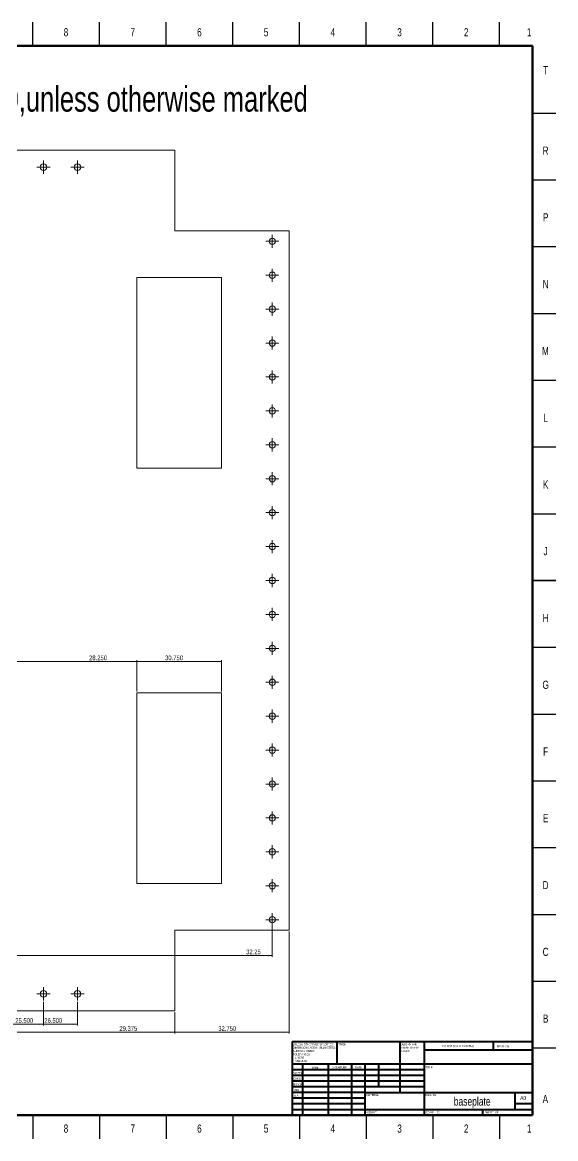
# Model space of a CAD drawing. Header units: inches. Extents: x 0 to 46.7, y 0 to 33.
# Drawn here: x 30.97 to 46.71, y 0.1 to 33.01 of the extents above; entities that cross this region are included whole.
import ezdxf

# ---------------------------------------------------------------- set-up
doc = ezdxf.new("R2010")
doc.units = ezdxf.units.IN
doc.header["$MEASUREMENT"] = 0
doc.styles.add('SLDTEXTSTYLE0', font='TXT', dxfattribs={"width": 0.75})
doc.styles.add('SLDTEXTSTYLE1', font='TXT', dxfattribs={"width": 0.686449})
doc.styles.add('SLDTEXTSTYLE2', font='TXT', dxfattribs={"width": 0.6875})
doc.dimstyles.new('SLDDIMSTYLE0', dxfattribs={"dimtxt": 0.137795, "dimasz": 0.13, "dimexe": 0, "dimexo": 0.0625, "dimgap": 0.034449, "dimtad": 1, "dimdec": 3, "dimrnd": 1e-09, "dimzin": 12, "dimdsep": 46, "dimtxsty": 'SLDTEXTSTYLE0', "dimsah": 1, "dimcen": 0.09, "dimadec": 0, "dimazin": 3, "dimtfac": 1, "dimtdec": 3, "dimtofl": 0, "dimtmove": 0, "dimatfit": 3, "dimfxl": 1, "dimfrac": 2, "dimtolj": 1, "dimtzin": 12, "dimarcsym": 0})
doc.dimstyles.new('SLDDIMSTYLE1', dxfattribs={"dimtxt": 0.137795, "dimasz": 0.13, "dimexe": 0, "dimexo": 0.0625, "dimgap": 0.034449, "dimtad": 1, "dimdec": 3, "dimrnd": 1e-09, "dimzin": 4, "dimdsep": 46, "dimtxsty": 'SLDTEXTSTYLE0', "dimsah": 1, "dimcen": 0.09, "dimadec": 0, "dimazin": 1, "dimtfac": 1, "dimtdec": 3, "dimtofl": 0, "dimtmove": 0, "dimatfit": 3, "dimfxl": 1, "dimfrac": 2, "dimtolj": 1, "dimtzin": 12, "dimarcsym": 0})
doc.dimstyles.new('SLDDIMSTYLE4', dxfattribs={"dimtxt": 0.137795, "dimasz": 0.13, "dimexe": 0, "dimexo": 0.0625, "dimgap": 0.034449, "dimtad": 1, "dimrnd": 1e-09, "dimzin": 12, "dimdsep": 46, "dimtxsty": 'SLDTEXTSTYLE0', "dimsah": 1, "dimcen": 0.09, "dimadec": 0, "dimazin": 3, "dimtfac": 1, "dimtofl": 0, "dimtmove": 0, "dimatfit": 3, "dimfxl": 1, "dimfrac": 2, "dimtolj": 1, "dimtzin": 12, "dimarcsym": 0})

# ---------------------------------------------------------------- blocks, each defined once
blk = doc.blocks.new('SW_NOTE_0')
at = {"color": 0, "linetype": 'Continuous', "lineweight": 0, "attachment_point": 1, "style": 'SLDTEXTSTYLE0'}
for s, insert, char_height in [('UNLESS OTHERWISE SPECIFIED:', (0, 0.076), 0.05906), ('TOLERANCES:', (0, -0.219), 0.05906), ('SURFACE FINISH:', (0, -0.121), 0.05906), ('DIMENSIONS ARE IN MILLIMETERS', (0, -0.022), 0.05906), ('LINEAR:', (0.066, -0.318), 0.0591), ('ANGULAR:', (0.066, -0.416), 0.0591)]:
    blk.add_mtext(s, dxfattribs=dict(at, insert=insert, char_height=char_height))
blk = doc.blocks.new('SW_NOTE_1')
at = {"color": 0, "linetype": 'Continuous', "lineweight": 0, "attachment_point": 1, "style": 'SLDTEXTSTYLE0'}
for s, insert, char_height in [('DEBURR AND', (0, 0.076), 0.0591), ('BREAK SHARP', (0, -0.022), 0.05906), ('EDGES', (0, -0.121), 0.0591)]:
    blk.add_mtext(s, dxfattribs=dict(at, insert=insert, char_height=char_height))
blk = doc.blocks.new('_D_7')
at = {"color": 7, "linetype": 'Continuous', "lineweight": 0}
for p, q in [((6.099, 14.166), (34.349, 14.166)), ((34.349, 13.282), (34.349, 14.205))]:
    blk.add_line(p, q, dxfattribs=at)
for points in [[(6.099, 14.166), (6.229, 14.146), (6.229, 14.186)], [(34.349, 14.166), (34.219, 14.186), (34.219, 14.146)]]:
    blk.add_solid(points, dxfattribs=at)
at = {"color": 7, "linetype": 'Continuous', "lineweight": 0, "insert": (32.944, 14.343), "char_height": 0.1378, "attachment_point": 1, "style": 'SLDTEXTSTYLE0'}
blk.add_mtext('28.250', dxfattribs=at)
blk = doc.blocks.new('_D_8')
at = {"color": 7, "linetype": 'Continuous', "lineweight": 0}
for p, q in [((6.099, 14.166), (36.849, 14.166)), ((36.849, 13.282), (36.849, 14.205))]:
    blk.add_line(p, q, dxfattribs=at)
for points in [[(6.099, 14.166), (6.229, 14.146), (6.229, 14.186)], [(36.849, 14.166), (36.719, 14.186), (36.719, 14.146)]]:
    blk.add_solid(points, dxfattribs=at)
at = {"color": 7, "linetype": 'Continuous', "lineweight": 0, "insert": (35.186, 14.343), "char_height": 0.1378, "attachment_point": 1, "style": 'SLDTEXTSTYLE0'}
blk.add_mtext('30.750', dxfattribs=at)
blk = doc.blocks.new('_D_9')
at = {"color": 7, "linetype": 'Continuous', "lineweight": 0}
for p, q in [((6.099, 6.203), (6.099, 3.198)), ((35.474, 3.828), (35.474, 3.198)), ((6.099, 3.238), (35.474, 3.238))]:
    blk.add_line(p, q, dxfattribs=at)
for points in [[(6.099, 3.238), (6.229, 3.218), (6.229, 3.258)], [(35.474, 3.238), (35.344, 3.258), (35.344, 3.218)]]:
    blk.add_solid(points, dxfattribs=at)
at = {"color": 7, "linetype": 'Continuous', "lineweight": 0, "insert": (33.837, 3.415), "char_height": 0.1378, "attachment_point": 1, "style": 'SLDTEXTSTYLE0'}
blk.add_mtext('29.375', dxfattribs=at)
blk = doc.blocks.new('_D_10')
at = {"color": 7, "linetype": 'Continuous', "lineweight": 0}
for p, q in [((6.099, 6.203), (6.099, 3.198)), ((38.849, 6.203), (38.849, 3.198)), ((6.099, 3.238), (38.849, 3.238))]:
    blk.add_line(p, q, dxfattribs=at)
for points in [[(6.099, 3.238), (6.229, 3.218), (6.229, 3.258)], [(38.849, 3.238), (38.719, 3.258), (38.719, 3.218)]]:
    blk.add_solid(points, dxfattribs=at)
at = {"color": 7, "linetype": 'Continuous', "lineweight": 0, "insert": (36.756, 3.415), "char_height": 0.1378, "attachment_point": 1, "style": 'SLDTEXTSTYLE0'}
blk.add_mtext('32.750', dxfattribs=at)
blk = doc.blocks.new('_D_26')
at = {"color": 7, "linetype": 'Continuous', "lineweight": 0}
for p, q in [((6.099, 6.203), (6.099, 3.435)), ((31.599, 4.132), (31.599, 3.435)), ((31.599, 3.474), (6.099, 3.474))]:
    blk.add_line(p, q, dxfattribs=at)
for points in [[(6.099, 3.474), (6.229, 3.454), (6.229, 3.494)], [(31.599, 3.474), (31.469, 3.494), (31.469, 3.454)]]:
    blk.add_solid(points, dxfattribs=at)
at = {"color": 7, "linetype": 'Continuous', "lineweight": 0, "insert": (30.765, 3.652), "char_height": 0.1378, "attachment_point": 1, "style": 'SLDTEXTSTYLE0'}
blk.add_mtext('25.500', dxfattribs=at)
blk = doc.blocks.new('_D_27')
at = {"color": 7, "linetype": 'Continuous', "lineweight": 0}
for p, q in [((6.099, 6.203), (6.099, 3.435)), ((32.599, 4.132), (32.599, 3.435)), ((32.599, 3.474), (6.099, 3.474))]:
    blk.add_line(p, q, dxfattribs=at)
for points in [[(6.099, 3.474), (6.229, 3.454), (6.229, 3.494)], [(32.599, 3.474), (32.469, 3.494), (32.469, 3.454)]]:
    blk.add_solid(points, dxfattribs=at)
at = {"color": 7, "linetype": 'Continuous', "lineweight": 0, "insert": (31.622, 3.652), "char_height": 0.1378, "attachment_point": 1, "style": 'SLDTEXTSTYLE0'}
blk.add_mtext('26.500', dxfattribs=at)
blk = doc.blocks.new('_D_88')
at = {"color": 7, "linetype": 'Continuous', "lineweight": 0}
for p, q in [((38.349, 6.516), (38.349, 5.457)), ((6.099, 6.203), (6.099, 5.457)), ((6.099, 5.496), (38.349, 5.496))]:
    blk.add_line(p, q, dxfattribs=at)
for points in [[(6.099, 5.496), (6.229, 5.476), (6.229, 5.516)], [(38.349, 5.496), (38.219, 5.516), (38.219, 5.476)]]:
    blk.add_solid(points, dxfattribs=at)
at = {"color": 7, "linetype": 'Continuous', "lineweight": 0, "insert": (37.577, 5.674), "char_height": 0.1378, "attachment_point": 1, "style": 'SLDTEXTSTYLE0'}
blk.add_mtext('32.25', dxfattribs=at)
blk = doc.blocks.new('SW_CENTERMARKSYMBOL_1')
at = {"color": 0, "linetype": 'Continuous', "lineweight": 0}
for p, q in [((-0.098, 0), (-0.196, 0)), ((0, 0), (-0.098, 0)), ((0, 0.098), (0, 0.196)), ((0, 0), (0, 0.098)), ((0, 0), (0, -0.098)), ((0, 0), (0.098, 0)), ((0.098, 0), (0.196, 0)), ((0, -0.098), (0, -0.196))]:
    blk.add_line(p, q, dxfattribs=at)
blk = doc.blocks.new('SW_CENTERMARKSYMBOL_2')
at = {"color": 0, "linetype": 'Continuous', "lineweight": 0}
for p, q in [((-0.098, 0), (-0.196, 0)), ((0, 0), (-0.098, 0)), ((0, 0.098), (0, 0.196)), ((0, 0), (0, 0.098)), ((0, 0), (0, -0.098)), ((0, 0), (0.098, 0)), ((0.098, 0), (0.196, 0)), ((0, -0.098), (0, -0.196))]:
    blk.add_line(p, q, dxfattribs=at)
blk = doc.blocks.new('SW_CENTERMARKSYMBOL_17')
at = {"color": 0, "linetype": 'Continuous', "lineweight": 0}
for p, q in [((-0.098, 0), (-0.192, 0)), ((0, 0), (-0.098, 0)), ((0, 0.098), (0, 0.192)), ((0, 0), (0, 0.098)), ((0, 0), (0, -0.098)), ((0, 0), (0.098, 0)), ((0.098, 0), (0.192, 0)), ((0, -0.098), (0, -0.192))]:
    blk.add_line(p, q, dxfattribs=at)
blk = doc.blocks.new('SW_CENTERMARKSYMBOL_18')
at = {"color": 0, "linetype": 'Continuous', "lineweight": 0}
for p, q in [((-0.098, 0), (-0.192, 0)), ((0, 0), (-0.098, 0)), ((0, 0.098), (0, 0.192)), ((0, 0), (0, 0.098)), ((0, 0), (0, -0.098)), ((0, 0), (0.098, 0)), ((0.098, 0), (0.192, 0)), ((0, -0.098), (0, -0.192))]:
    blk.add_line(p, q, dxfattribs=at)
blk = doc.blocks.new('SW_CENTERMARKSYMBOL_19')
at = {"color": 0, "linetype": 'Continuous', "lineweight": 0}
for p, q in [((-0.098, 0), (-0.192, 0)), ((0, 0), (-0.098, 0)), ((0, 0.098), (0, 0.192)), ((0, 0), (0, 0.098)), ((0, 0), (0, -0.098)), ((0, 0), (0.098, 0)), ((0.098, 0), (0.192, 0)), ((0, -0.098), (0, -0.192))]:
    blk.add_line(p, q, dxfattribs=at)
blk = doc.blocks.new('SW_CENTERMARKSYMBOL_20')
at = {"color": 0, "linetype": 'Continuous', "lineweight": 0}
for p, q in [((-0.098, 0), (-0.192, 0)), ((0, 0), (-0.098, 0)), ((0, 0.098), (0, 0.192)), ((0, 0), (0, 0.098)), ((0, 0), (0, -0.098)), ((0, 0), (0.098, 0)), ((0.098, 0), (0.192, 0)), ((0, -0.098), (0, -0.192))]:
    blk.add_line(p, q, dxfattribs=at)
blk = doc.blocks.new('SW_CENTERMARKSYMBOL_21')
at = {"color": 0, "linetype": 'Continuous', "lineweight": 0}
for p, q in [((-0.098, 0), (-0.192, 0)), ((0, 0), (-0.098, 0)), ((0, 0.098), (0, 0.192)), ((0, 0), (0, 0.098)), ((0, 0), (0, -0.098)), ((0, 0), (0.098, 0)), ((0.098, 0), (0.192, 0)), ((0, -0.098), (0, -0.192))]:
    blk.add_line(p, q, dxfattribs=at)
blk = doc.blocks.new('SW_CENTERMARKSYMBOL_22')
at = {"color": 0, "linetype": 'Continuous', "lineweight": 0}
for p, q in [((-0.098, 0), (-0.192, 0)), ((0, 0), (-0.098, 0)), ((0, 0.098), (0, 0.192)), ((0, 0), (0, 0.098)), ((0, 0), (0, -0.098)), ((0, 0), (0.098, 0)), ((0.098, 0), (0.192, 0)), ((0, -0.098), (0, -0.192))]:
    blk.add_line(p, q, dxfattribs=at)
blk = doc.blocks.new('SW_CENTERMARKSYMBOL_23')
at = {"color": 0, "linetype": 'Continuous', "lineweight": 0}
for p, q in [((-0.098, 0), (-0.192, 0)), ((0, 0), (-0.098, 0)), ((0, 0.098), (0, 0.192)), ((0, 0), (0, 0.098)), ((0, 0), (0, -0.098)), ((0, 0), (0.098, 0)), ((0.098, 0), (0.192, 0)), ((0, -0.098), (0, -0.192))]:
    blk.add_line(p, q, dxfattribs=at)
blk = doc.blocks.new('SW_CENTERMARKSYMBOL_24')
at = {"color": 0, "linetype": 'Continuous', "lineweight": 0}
for p, q in [((-0.098, 0), (-0.192, 0)), ((0, 0), (-0.098, 0)), ((0, 0.098), (0, 0.192)), ((0, 0), (0, 0.098)), ((0, 0), (0, -0.098)), ((0, 0), (0.098, 0)), ((0.098, 0), (0.192, 0)), ((0, -0.098), (0, -0.192))]:
    blk.add_line(p, q, dxfattribs=at)
blk = doc.blocks.new('SW_CENTERMARKSYMBOL_25')
at = {"color": 0, "linetype": 'Continuous', "lineweight": 0}
for p, q in [((-0.098, 0), (-0.192, 0)), ((0, 0), (-0.098, 0)), ((0, 0.098), (0, 0.192)), ((0, 0), (0, 0.098)), ((0, 0), (0, -0.098)), ((0, 0), (0.098, 0)), ((0.098, 0), (0.192, 0)), ((0, -0.098), (0, -0.192))]:
    blk.add_line(p, q, dxfattribs=at)
blk = doc.blocks.new('SW_CENTERMARKSYMBOL_26')
at = {"color": 0, "linetype": 'Continuous', "lineweight": 0}
for p, q in [((-0.098, 0), (-0.192, 0)), ((0, 0), (-0.098, 0)), ((0, 0.098), (0, 0.192)), ((0, 0), (0, 0.098)), ((0, 0), (0, -0.098)), ((0, 0), (0.098, 0)), ((0.098, 0), (0.192, 0)), ((0, -0.098), (0, -0.192))]:
    blk.add_line(p, q, dxfattribs=at)
blk = doc.blocks.new('SW_CENTERMARKSYMBOL_27')
at = {"color": 0, "linetype": 'Continuous', "lineweight": 0}
for p, q in [((-0.098, 0), (-0.192, 0)), ((0, 0), (-0.098, 0)), ((0, 0.098), (0, 0.192)), ((0, 0), (0, 0.098)), ((0, 0), (0, -0.098)), ((0, 0), (0.098, 0)), ((0.098, 0), (0.192, 0)), ((0, -0.098), (0, -0.192))]:
    blk.add_line(p, q, dxfattribs=at)
blk = doc.blocks.new('SW_CENTERMARKSYMBOL_28')
at = {"color": 0, "linetype": 'Continuous', "lineweight": 0}
for p, q in [((-0.098, 0), (-0.192, 0)), ((0, 0), (-0.098, 0)), ((0, 0.098), (0, 0.192)), ((0, 0), (0, 0.098)), ((0, 0), (0, -0.098)), ((0, 0), (0.098, 0)), ((0.098, 0), (0.192, 0)), ((0, -0.098), (0, -0.192))]:
    blk.add_line(p, q, dxfattribs=at)
blk = doc.blocks.new('SW_CENTERMARKSYMBOL_29')
at = {"color": 0, "linetype": 'Continuous', "lineweight": 0}
for p, q in [((-0.098, 0), (-0.192, 0)), ((0, 0), (-0.098, 0)), ((0, 0.098), (0, 0.192)), ((0, 0), (0, 0.098)), ((0, 0), (0, -0.098)), ((0, 0), (0.098, 0)), ((0.098, 0), (0.192, 0)), ((0, -0.098), (0, -0.192))]:
    blk.add_line(p, q, dxfattribs=at)
blk = doc.blocks.new('SW_CENTERMARKSYMBOL_30')
at = {"color": 0, "linetype": 'Continuous', "lineweight": 0}
for p, q in [((-0.098, 0), (-0.192, 0)), ((0, 0), (-0.098, 0)), ((0, 0.098), (0, 0.192)), ((0, 0), (0, 0.098)), ((0, 0), (0, -0.098)), ((0, 0), (0.098, 0)), ((0.098, 0), (0.192, 0)), ((0, -0.098), (0, -0.192))]:
    blk.add_line(p, q, dxfattribs=at)
blk = doc.blocks.new('SW_CENTERMARKSYMBOL_31')
at = {"color": 0, "linetype": 'Continuous', "lineweight": 0}
for p, q in [((-0.098, 0), (-0.192, 0)), ((0, 0), (-0.098, 0)), ((0, 0.098), (0, 0.192)), ((0, 0), (0, 0.098)), ((0, 0), (0, -0.098)), ((0, 0), (0.098, 0)), ((0.098, 0), (0.192, 0)), ((0, -0.098), (0, -0.192))]:
    blk.add_line(p, q, dxfattribs=at)
blk = doc.blocks.new('SW_CENTERMARKSYMBOL_32')
at = {"color": 0, "linetype": 'Continuous', "lineweight": 0}
for p, q in [((-0.098, 0), (-0.192, 0)), ((0, 0), (-0.098, 0)), ((0, 0.098), (0, 0.192)), ((0, 0), (0, 0.098)), ((0, 0), (0, -0.098)), ((0, 0), (0.098, 0)), ((0.098, 0), (0.192, 0)), ((0, -0.098), (0, -0.192))]:
    blk.add_line(p, q, dxfattribs=at)
blk = doc.blocks.new('SW_CENTERMARKSYMBOL_33')
at = {"color": 0, "linetype": 'Continuous', "lineweight": 0}
for p, q in [((-0.098, 0), (-0.192, 0)), ((0, 0), (-0.098, 0)), ((0, 0.098), (0, 0.192)), ((0, 0), (0, 0.098)), ((0, 0), (0, -0.098)), ((0, 0), (0.098, 0)), ((0.098, 0), (0.192, 0)), ((0, -0.098), (0, -0.192))]:
    blk.add_line(p, q, dxfattribs=at)
blk = doc.blocks.new('SW_CENTERMARKSYMBOL_34')
at = {"color": 0, "linetype": 'Continuous', "lineweight": 0}
for p, q in [((-0.098, 0), (-0.192, 0)), ((0, 0), (-0.098, 0)), ((0, 0.098), (0, 0.192)), ((0, 0), (0, 0.098)), ((0, 0), (0, -0.098)), ((0, 0), (0.098, 0)), ((0.098, 0), (0.192, 0)), ((0, -0.098), (0, -0.192))]:
    blk.add_line(p, q, dxfattribs=at)
blk = doc.blocks.new('SW_CENTERMARKSYMBOL_35')
at = {"color": 0, "linetype": 'Continuous', "lineweight": 0}
for p, q in [((-0.098, 0), (-0.192, 0)), ((0, 0), (-0.098, 0)), ((0, 0.098), (0, 0.192)), ((0, 0), (0, 0.098)), ((0, 0), (0, -0.098)), ((0, 0), (0.098, 0)), ((0.098, 0), (0.192, 0)), ((0, -0.098), (0, -0.192))]:
    blk.add_line(p, q, dxfattribs=at)
blk = doc.blocks.new('SW_CENTERMARKSYMBOL_36')
at = {"color": 0, "linetype": 'Continuous', "lineweight": 0}
for p, q in [((-0.098, 0), (-0.192, 0)), ((0, 0), (-0.098, 0)), ((0, 0.098), (0, 0.192)), ((0, 0), (0, 0.098)), ((0, 0), (0, -0.098)), ((0, 0), (0.098, 0)), ((0.098, 0), (0.192, 0)), ((0, -0.098), (0, -0.192))]:
    blk.add_line(p, q, dxfattribs=at)
blk = doc.blocks.new('SW_CENTERMARKSYMBOL_37')
at = {"color": 0, "linetype": 'Continuous', "lineweight": 0}
for p, q in [((-0.098, 0), (-0.192, 0)), ((0, 0), (-0.098, 0)), ((0, 0.098), (0, 0.192)), ((0, 0), (0, 0.098)), ((0, 0), (0, -0.098)), ((0, 0), (0.098, 0)), ((0.098, 0), (0.192, 0)), ((0, -0.098), (0, -0.192))]:
    blk.add_line(p, q, dxfattribs=at)
blk = doc.blocks.new('SW_CENTERMARKSYMBOL_72')
at = {"color": 0, "linetype": 'Continuous', "lineweight": 0}
for p, q in [((-0.098, 0), (-0.196, 0)), ((0, 0), (-0.098, 0)), ((0, 0.098), (0, 0.196)), ((0, 0), (0, 0.098)), ((0, 0), (0, -0.098)), ((0, 0), (0.098, 0)), ((0.098, 0), (0.196, 0)), ((0, -0.098), (0, -0.196))]:
    blk.add_line(p, q, dxfattribs=at)
blk = doc.blocks.new('SW_CENTERMARKSYMBOL_73')
at = {"color": 0, "linetype": 'Continuous', "lineweight": 0}
for p, q in [((-0.098, 0), (-0.196, 0)), ((0, 0), (-0.098, 0)), ((0, 0.098), (0, 0.196)), ((0, 0), (0, 0.098)), ((0, 0), (0, -0.098)), ((0, 0), (0.098, 0)), ((0.098, 0), (0.196, 0)), ((0, -0.098), (0, -0.196))]:
    blk.add_line(p, q, dxfattribs=at)

msp = doc.modelspace()

# ---------------------------------------------------------------- linework, layer by layer
at = {"color": 7, "linetype": 'Continuous', "lineweight": 30}
for p, q in [((31.2795, 32.3228), (31.2795, 33.0118)), ((33.248, 32.3228), (33.248, 33.0118)), ((35.2165, 32.3228), (35.2165, 33.0118)), ((37.185, 32.3228), (37.185, 33.0118)), ((39.1535, 32.3228), (39.1535, 33.0118)), ((41.122, 32.3228), (41.122, 33.0118)), ((43.0906, 32.3228), (43.0906, 33.0118)), ((45.0591, 32.3228), (45.0591, 33.0118)), ((46.0236, 30.3346), (46.7126, 30.3346)), ((46.0236, 28.3661), (46.7126, 28.3661)), ((46.0236, 26.3976), (46.7126, 26.3976)), ((46.0236, 24.4291), (46.7126, 24.4291)), ((46.0236, 22.4606), (46.7126, 22.4606)), ((46.0236, 20.4921), (46.7126, 20.4921)), ((46.0236, 18.5236), (46.7126, 18.5236)), ((46.7126, 16.5551), (46.0236, 16.5551)), ((46.0236, 16.5551), (46.7126, 16.5551)), ((46.0236, 14.5866), (46.7126, 14.5866)), ((46.0236, 12.6181), (46.7126, 12.6181)), ((46.0236, 10.6496), (46.7126, 10.6496)), ((46.0236, 8.6811), (46.7126, 8.6811)), ((46.0236, 6.7126), (46.7126, 6.7126)), ((46.0236, 4.7441), (46.7126, 4.7441)), ((46.0236, 2.7756), (46.7126, 2.7756)), ((31.2795, 0.7874), (31.2795, 0.0984)), ((33.248, 0.7874), (33.248, 0.0984)), ((35.2165, 0.7874), (35.2165, 0.0984)), ((37.185, 0.7874), (37.185, 0.0984)), ((39.1535, 0.7874), (39.1535, 0.0984)), ((41.122, 0.7874), (41.122, 0.0984)), ((43.0906, 0.7874), (43.0906, 0.0984)), ((45.0591, 0.7874), (45.0591, 0.0984))]:
    msp.add_line(p, q, dxfattribs=at)
at = {"color": 7, "linetype": 'Continuous', "lineweight": 60}
for p, q in [((0.7874, 32.3228), (46.0236, 32.3228)), ((46.0236, 32.3228), (46.0236, 0.7874)), ((46.0236, 0.7874), (0.7874, 0.7874))]:
    msp.add_line(p, q, dxfattribs=at)
at = {"color": 7, "linetype": 'Continuous', "lineweight": 15}
for p, q in [((35.4743, 29.2426), (21.5856, 29.2426)), ((35.4743, 29.2426), (35.4743, 26.8676)), ((38.8493, 26.8676), (35.4743, 26.8676)), ((38.8493, 6.2426), (38.8493, 26.8676)), ((36.8493, 25.4926), (34.3493, 25.4926)), ((34.3493, 25.4926), (34.3493, 19.8676)), ((36.8493, 25.4926), (36.8493, 19.8676)), ((36.8493, 19.8676), (34.3493, 19.8676)), ((36.8493, 13.2426), (34.3493, 13.2426)), ((34.3493, 7.6176), (34.3493, 13.2426)), ((36.8493, 7.6176), (36.8493, 13.2426)), ((36.8493, 7.6176), (34.3493, 7.6176)), ((38.8493, 6.2426), (35.4743, 6.2426)), ((35.4743, 3.8676), (35.4743, 6.2426)), ((21.5856, 3.8676), (35.4743, 3.8676))]:
    msp.add_line(p, q, dxfattribs=at)
at = {"color": 7, "linetype": 'Continuous', "lineweight": 40}
for p, q in [((38.937, 2.9626), (46.0236, 2.9626)), ((38.937, 2.9626), (38.937, 0.7874)), ((40.2677, 2.2933), (40.2677, 2.9626)), ((42.1102, 2.9626), (42.1102, 1.4567)), ((42.8268, 2.9626), (42.8268, 0.7874)), ((44.874, 2.7116), (44.874, 2.9626)), ((46.0236, 2.7116), (42.8268, 2.7116)), ((46.0236, 2.2933), (38.937, 2.2933)), ((42.8268, 2.126), (38.937, 2.126)), ((39.2441, 2.2933), (39.2441, 0.7874)), ((39.9996, 2.2933), (39.9996, 0.7874)), ((40.685, 2.2933), (40.685, 0.7874)), ((41.0866, 0.7874), (41.0866, 2.2933)), ((41.4961, 1.624), (41.4961, 2.2933)), ((42.8268, 1.9587), (38.937, 1.9587)), ((42.8268, 1.7913), (38.937, 1.7913)), ((42.8268, 1.624), (38.937, 1.624)), ((41.0866, 1.4567), (38.937, 1.4567)), ((41.0866, 1.4567), (46.0236, 1.4567)), ((45.5118, 0.9547), (45.5118, 1.4567)), ((41.0866, 1.2894), (38.937, 1.2894)), ((41.0866, 1.122), (38.937, 1.122)), ((46.0236, 1.122), (45.5118, 1.122)), ((38.937, 0.9547), (46.0236, 0.9547)), ((44.5669, 0.7874), (44.5669, 0.9547))]:
    msp.add_line(p, q, dxfattribs=at)
at = {"color": 7, "linetype": 'Continuous', "lineweight": 15}
for centre, radius in [((31.5993, 28.7426), 0.098), ((32.5993, 28.7426), 0.098), ((38.3493, 26.5551), 0.0938), ((38.3493, 25.5551), 0.0938), ((38.3493, 24.5551), 0.0938), ((38.3493, 23.5551), 0.0938), ((38.3493, 22.5551), 0.0938), ((38.3493, 21.5551), 0.0938), ((38.3493, 20.5551), 0.0938), ((38.3493, 19.5551), 0.0938), ((38.3493, 18.5551), 0.0938), ((38.3493, 17.5551), 0.0938), ((38.3493, 16.5551), 0.0938), ((38.3493, 15.5551), 0.0938), ((38.3493, 14.5551), 0.0938), ((38.3493, 13.5551), 0.0938), ((38.3493, 12.5551), 0.0938), ((38.3493, 11.5551), 0.0938), ((38.3493, 10.5551), 0.0938), ((38.3493, 9.5551), 0.0938), ((38.3493, 8.5551), 0.0938), ((38.3493, 7.5551), 0.0938), ((38.3493, 6.5551), 0.0938), ((31.5993, 4.3676), 0.098), ((32.5993, 4.3676), 0.098)]:
    msp.add_circle(centre, radius, dxfattribs=at)

# ---------------------------------------------------------------- block references
at = {"color": 7, "linetype": 'Continuous', "lineweight": 0}
for name, p in [('SW_CENTERMARKSYMBOL_73', (31.5993, 28.7426)), ('SW_CENTERMARKSYMBOL_72', (32.5993, 28.7426)), ('SW_CENTERMARKSYMBOL_18', (38.3493, 26.5551)), ('SW_CENTERMARKSYMBOL_19', (38.3493, 25.5551)), ('SW_CENTERMARKSYMBOL_20', (38.3493, 24.5551)), ('SW_CENTERMARKSYMBOL_21', (38.3493, 23.5551)), ('SW_CENTERMARKSYMBOL_22', (38.3493, 22.5551)), ('SW_CENTERMARKSYMBOL_23', (38.3493, 21.5551)), ('SW_CENTERMARKSYMBOL_24', (38.3493, 20.5551)), ('SW_CENTERMARKSYMBOL_25', (38.3493, 19.5551)), ('SW_CENTERMARKSYMBOL_26', (38.3493, 18.5551)), ('SW_CENTERMARKSYMBOL_27', (38.3493, 17.5551)), ('SW_CENTERMARKSYMBOL_37', (38.3493, 16.5551)), ('SW_CENTERMARKSYMBOL_36', (38.3493, 15.5551)), ('SW_CENTERMARKSYMBOL_35', (38.3493, 14.5551)), ('SW_CENTERMARKSYMBOL_28', (38.3493, 13.5551)), ('SW_CENTERMARKSYMBOL_17', (38.3493, 12.5551)), ('SW_CENTERMARKSYMBOL_29', (38.3493, 11.5551)), ('SW_CENTERMARKSYMBOL_30', (38.3493, 10.5551)), ('SW_CENTERMARKSYMBOL_31', (38.3493, 9.5551)), ('SW_CENTERMARKSYMBOL_32', (38.3493, 8.5551)), ('SW_CENTERMARKSYMBOL_33', (38.3493, 7.5551)), ('SW_CENTERMARKSYMBOL_34', (38.3493, 6.5551)), ('SW_CENTERMARKSYMBOL_2', (31.5993, 4.3676)), ('SW_CENTERMARKSYMBOL_1', (32.5993, 4.3676)), ('SW_NOTE_0', (38.9604, 2.8341)), ('SW_NOTE_1', (42.1382, 2.8374))]:
    msp.add_blockref(name, p, dxfattribs=at)

# ---------------------------------------------------------------- texts
for s, insert, char_height, attachment_point, style in [('8', (32.2614, 32.8391), 0.24, 2, 'SLDTEXTSTYLE0'), ('7', (34.2299, 32.8391), 0.24, 2, 'SLDTEXTSTYLE0'), ('6', (36.1984, 32.8391), 0.24, 2, 'SLDTEXTSTYLE0'), ('5', (38.1669, 32.8391), 0.24, 2, 'SLDTEXTSTYLE0'), ('4', (40.1354, 32.8391), 0.24, 2, 'SLDTEXTSTYLE0'), ('3', (42.1039, 32.8391), 0.24, 2, 'SLDTEXTSTYLE0'), ('2', (44.0724, 32.8391), 0.24, 2, 'SLDTEXTSTYLE0'), ('1', (45.9326, 32.8391), 0.24, 2, 'SLDTEXTSTYLE0'), ('T', (46.4167, 31.7215), 0.24, 2, 'SLDTEXTSTYLE0'), ('All holes size 10,unless otherwise marked', (25.4333, 31.1287), 0.75, 1, 'SLDTEXTSTYLE0'), ('R', (46.4139, 29.3494), 0.24, 2, 'SLDTEXTSTYLE0'), ('P', (46.4164, 27.3809), 0.24, 2, 'SLDTEXTSTYLE0'), ('N', (46.4152, 25.4124), 0.24, 2, 'SLDTEXTSTYLE0'), ('M', (46.4091, 23.4439), 0.24, 2, 'SLDTEXTSTYLE0'), ('L', (46.4147, 21.4754), 0.24, 2, 'SLDTEXTSTYLE0'), ('K', (46.4166, 19.5069), 0.24, 2, 'SLDTEXTSTYLE0'), ('J', (46.4152, 17.5384), 0.24, 2, 'SLDTEXTSTYLE0'), ('H', (46.4167, 15.5699), 0.24, 2, 'SLDTEXTSTYLE0'), ('G', (46.4166, 13.6014), 0.24, 2, 'SLDTEXTSTYLE0'), ('F', (46.4148, 11.6329), 0.24, 2, 'SLDTEXTSTYLE0'), ('E', (46.4177, 9.6644), 0.24, 2, 'SLDTEXTSTYLE0'), ('D', (46.4146, 7.6959), 0.24, 2, 'SLDTEXTSTYLE0'), ('C', (46.4148, 5.7274), 0.24, 2, 'SLDTEXTSTYLE0'), ('B', (46.4155, 3.7589), 0.24, 2, 'SLDTEXTSTYLE0'), ('FINISH:', (40.2902, 2.9102), 0.05906, 1, 'SLDTEXTSTYLE0'), ('DO NOT SCALE DRAWING', (43.3707, 2.8556), 0.059055, 1, 'SLDTEXTSTYLE0'), ('REVISION', (44.9735, 2.8478), 0.05906, 1, 'SLDTEXTSTYLE0'), ('DRAWN', (38.9623, 2.0624), 0.05906, 1, 'SLDTEXTSTYLE1'), ('NAME', (39.5009, 2.2245), 0.05906, 1, 'SLDTEXTSTYLE0'), ('SIGNATURE', (40.1194, 2.2268), 0.05906, 1, 'SLDTEXTSTYLE0'), ('DATE', (40.7959, 2.2274), 0.05906, 1, 'SLDTEXTSTYLE0'), ('TITLE:', (42.8776, 2.2274), 0.05906, 1, 'SLDTEXTSTYLE0'), ("APPV'D", (38.9528, 1.7349), 0.05906, 1, 'SLDTEXTSTYLE0'), ("CHK'D", (38.974, 1.8961), 0.05906, 1, 'SLDTEXTSTYLE0'), ('MFG', (38.9813, 1.5636), 0.05906, 1, 'SLDTEXTSTYLE0'), ('Q.A', (38.9964, 1.3978), 0.05906, 1, 'SLDTEXTSTYLE0'), ('MATERIAL:', (41.1278, 1.4168), 0.05906, 1, 'SLDTEXTSTYLE0'), ('DWG NO.', (42.8722, 1.4168), 0.05906, 1, 'SLDTEXTSTYLE0'), ('baseplate', (44.2476, 1.3231), 0.25, 2, 'SLDTEXTSTYLE0'), ('A0', (45.6642, 1.3546), 0.11458, 1, 'SLDTEXTSTYLE0'), ('A', (46.4077, 1.3868), 0.24, 2, 'SLDTEXTSTYLE0'), ('WEIGHT:', (41.1267, 0.9035), 0.059, 1, 'SLDTEXTSTYLE0'), ('SCALE:1:10', (42.8769, 0.9016), 0.05906, 1, 'SLDTEXTSTYLE0'), ('SHEET 1 OF 1', (44.6251, 0.9016), 0.059055, 1, 'SLDTEXTSTYLE2'), ('8', (32.2614, 0.5163), 0.24, 2, 'SLDTEXTSTYLE0'), ('7', (34.2299, 0.5163), 0.24, 2, 'SLDTEXTSTYLE0'), ('6', (36.1984, 0.5163), 0.24, 2, 'SLDTEXTSTYLE0'), ('5', (38.1669, 0.5163), 0.24, 2, 'SLDTEXTSTYLE0'), ('4', (40.1354, 0.5163), 0.24, 2, 'SLDTEXTSTYLE0'), ('3', (42.1039, 0.5163), 0.24, 2, 'SLDTEXTSTYLE0'), ('2', (44.0724, 0.5163), 0.24, 2, 'SLDTEXTSTYLE0'), ('1', (45.9326, 0.5163), 0.24, 2, 'SLDTEXTSTYLE0')]:
    msp.add_mtext(s, dxfattribs=dict(at, insert=insert, char_height=char_height, attachment_point=attachment_point, style=style))

# ---------------------------------------------------------------- dimensions: what is measured, and where the dimension line sits
for base, p1, p2, dimstyle, picture, middle in [((34.3493, 14.1658), (6.0993, 6.2426), (34.3493, 13.2426), 'SLDDIMSTYLE1', '_D_7', (33.2241, 14.1658)), ((36.8493, 14.1658), (6.0993, 6.2426), (36.8493, 13.2426), 'SLDDIMSTYLE1', '_D_8', (35.4664, 14.1658)), ((38.3493, 5.4963), (6.0993, 6.2426), (38.3493, 6.5551), 'SLDDIMSTYLE4', '_D_88', (37.8058, 5.4963)), ((35.4743, 3.2377), (6.0993, 6.2426), (35.4743, 3.8676), 'SLDDIMSTYLE0', '_D_9', (34.1173, 3.2377)), ((38.8493, 3.2377), (6.0993, 6.2426), (38.8493, 6.2426), 'SLDDIMSTYLE1', '_D_10', (37.0358, 3.2377)), ((6.0993, 3.4739), (31.5993, 4.1712), (6.0993, 6.2426), 'SLDDIMSTYLE1', '_D_26', (31.0449, 3.4739)), ((6.0993, 3.4739), (32.5993, 4.1712), (6.0993, 6.2426), 'SLDDIMSTYLE1', '_D_27', (31.9018, 3.4739))]:
    dim = msp.add_linear_dim(base=base, p1=p1, p2=p2, dimstyle=dimstyle, dxfattribs=at)
    dim.commit()
    dim.dimension.update_dxf_attribs({"geometry": picture, "text_midpoint": middle, "dimtype": 160})

doc.saveas('drawing.dxf')
